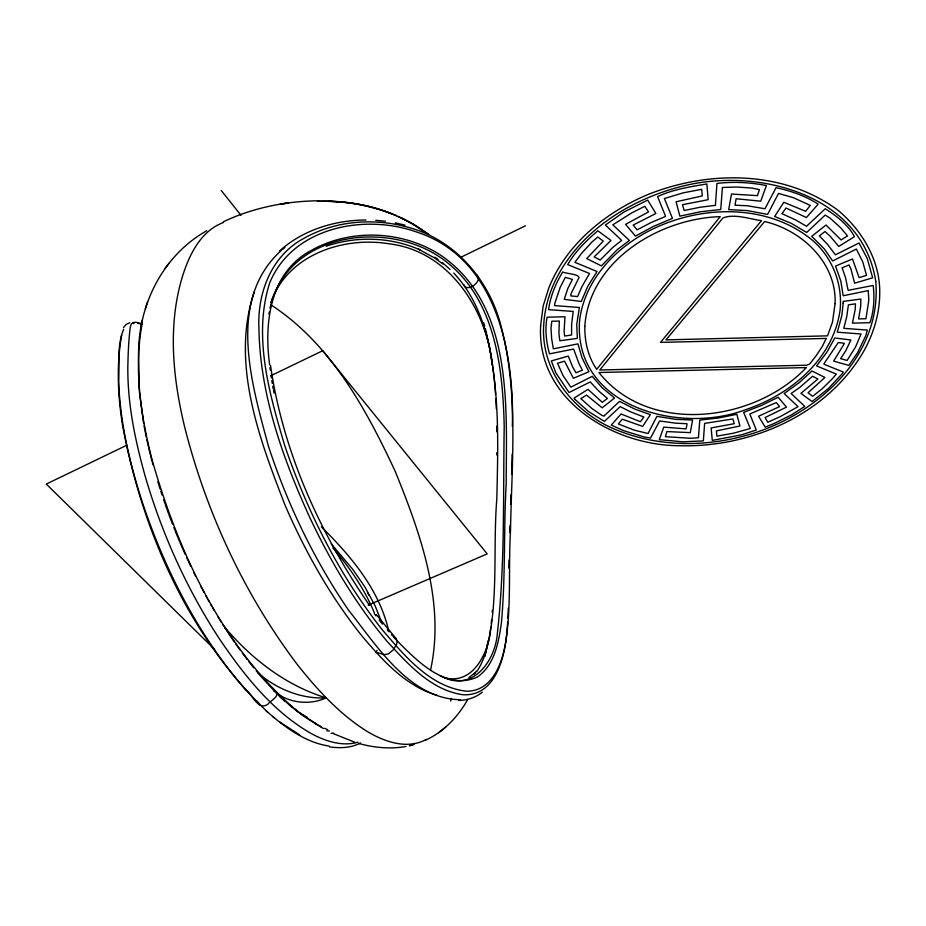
<?xml version="1.0" encoding="UTF-8"?>
<svg xmlns="http://www.w3.org/2000/svg" width="926" height="926" viewBox="0 0 926 926"><rect width="100%" height="100%" fill="white"/><g stroke="black" fill="none" stroke-linecap="round" stroke-linejoin="round"><path stroke-width="1.39" d="M496.799 455.002L496.822 452.687M512.147 454.087L511.661 474.436M508.849 568.032L509.022 560.068M138.611 358.837L139.247 389.985M138.634 358.235C136.979 307.582 161.703 255.946 206.753 230.759M508.281 608.243L507.923 618.244M509.763 532.624L509.983 525.551M510.689 504.01L511.013 494.6M492.215 612.294L492.331 610.361M507.691 622.145L507.02 630.375M491.613 619.841L491.243 623.487M506.892 631.625C504.786 657.032 495.676 696.398 463.104 694.743C431.088 690.321 407.683 663.757 386.987 641.243C355.711 604.018 330.767 561.827 309.99 517.958C282.731 458.289 259.951 394.464 258.933 328.163C257.173 292.836 271.712 255.101 304.434 238.063C336.439 220.156 375.852 217.552 410.716 228.028C456.101 240.922 489.819 281.087 501.059 326.172C518.687 392.89 511.708 462.653 510.504 530.748C508.351 567.152 511.314 603.891 506.047 640.074C502.934 661.835 492.852 691.421 466.415 691.213C430.058 686.942 404.65 655.851 382.207 629.726C339.055 574.872 307.282 511.58 284.768 445.684C269.431 394.059 252.624 336.231 269.721 282.824C292.72 226.963 364.751 213.408 416.862 232.09C496.892 258.354 514.474 352.841 512.333 426.388M490.815 627.099C488.708 642.575 485.571 658.617 476.647 671.767M488.014 640.896L485.687 653.258M268.922 314.111L269.246 312.097M141.192 326.16L142.384 319.991M450.73 701.132L451.263 698.389M269.987 308.173L270.415 306.251M484.923 656.407L485.455 654.335M140.544 329.725L141.146 328.128M430.555 669.996C445.406 602.386 420.358 533.376 395.194 471.311C366.001 408.713 330.397 343.523 271.017 304.909M270.809 304.862C289.745 230.944 390.61 219.358 444.607 260.507C495.456 298.704 502.818 367.61 504.207 426.469C503.073 495.294 505.087 564.663 497.378 633.118C495.514 660.643 472.804 692.22 442.64 676.871M121.63 335.27C116.398 364.937 117.834 395.599 122.545 425.265C142.361 531.397 188.58 636.671 267.533 712.001M147.581 301.691L145.347 308.705M270.774 302.258L271.144 301.263M271.92 299.295L272.325 298.322M254.372 291.655C230.308 362.541 259.361 439.098 285.15 505.365C305.279 551.954 330.432 596.645 362.228 636.312C382.716 660.435 405.715 686.178 437.118 695.333M273.147 296.424C292.547 253.076 344.981 236.639 388.943 243.769C448.832 250.853 486.335 308.937 492.377 365.133C499.311 409.35 497.829 454.319 496.811 498.894C493.315 542.543 497.459 586.899 490.583 630.317C488.071 653.362 472.816 685.587 444.029 677.601M467.433 700.056C457.618 717.152 443.288 732.292 425.092 740.372M377.056 650.388L375.91 652.159L383.966 654.624L388.179 654.011L393.446 649.693L396.513 644.461L397.138 641.649L396.201 638.732L376.141 614.389M142.014 324.378C133.68 369.567 140.96 416.758 152.385 460.882C179.146 554.315 222.923 648.235 298.404 712.094M169.122 263.181L164.759 268.76M123.447 327.584L126.225 324.308L129.825 322.804M476.265 671.223L473.336 674.51L475.374 672.554L468.845 677.566M281.504 250.251C226.06 300.001 251.849 384.522 268.32 445.765C287.234 503.848 313.972 559.489 348.407 609.991C376.674 645.41 409.581 699.234 460.662 699.72M279.513 250.981C302.941 229.926 334.818 220.099 365.978 220.006M282.627 249.349L284.861 247.531M438.588 732.721L445.834 726.991M482.296 692.162C475.79 697.648 467.202 700.172 458.798 700.507M360.55 742.953C351.174 748.081 339.969 748.301 329.621 746.912M461.808 256.815L525.436 225.805M126.769 445.244L46.3 484.066L214.612 649.427M271.168 375.586L322.711 350.722L487.192 553.898L368.178 605.141M223.328 221.812C253.168 207.621 286.319 201.058 319.262 200.78M123.69 329.309C116.803 344.935 119.616 364.196 118.678 381.28C120.056 423.529 130.138 465.049 143.264 505.064C166.043 572.025 199.055 636.336 245.691 689.893C252.219 693.991 258.088 711.365 267.857 704.2C271.04 700.507 281.828 694.535 274.571 691.444M426.342 739.365C407.498 749.771 385.147 742.015 367.946 731.922C339.981 714.64 317.514 690.055 297.269 664.474C244.105 594.064 206.232 512.367 184.633 426.921C172.722 377.588 167.467 324.771 182.735 275.554C189.494 254.326 200.919 230.991 223.097 222.634M224.567 627.018C251.455 658.872 285.96 685.599 326.195 697.891C310.106 705.184 290.347 703.401 276.203 692.717M326.241 246.212C356.579 235.841 390.83 236.906 420.196 249.951L418.459 249.187L434.688 258.007L442.964 264.014M412.475 744.874L409.361 745.754L414.026 744.458M358.13 742.143C342.585 746.75 326.079 741.379 312.27 734.133C273.02 712.082 244.395 675.667 219.52 638.998C186.577 588.67 161.668 533.191 144.965 475.455C135.15 440.29 127.556 404.025 127.823 367.367C128.054 355.897 128.448 344.414 129.617 333.001C130.462 323.382 130.879 319.806 142.558 324.077M406.016 746.46C390.436 749.261 374.359 747.768 359.172 743.555M280.034 204.171L288.194 203.049L283.773 203.627M317.884 201.347C344.704 200.329 371.835 205.005 396.502 215.689M326.195 697.891C301.251 699.165 276.747 689.071 258.018 672.947M317.456 201.37C356.475 199.796 396.444 210.41 427.835 234.081M331.091 733.276L333.638 733.334M328.545 201.417C350.317 201.903 372.032 206.07 392.3 214.114M375.725 220.295L385.505 221.233M329.413 731.008L326.785 730.695M329.1 746.067C307.606 742.907 288.981 730.012 272.638 716.435M137.592 323.359L141.539 323.938M395.275 222.842L404.975 225.157M391.385 634.692L395.807 638.327M442.327 677.184L443.01 677.357M354.947 742.328L332.665 733.357M476.358 274.628C484.321 280.323 466.878 293.449 463.903 284.768M324.598 728.299L327.688 729.642M440.024 675.748L441.343 676.327M398.215 216.441L414.385 224.833L428.645 234.498M132.742 322.665L133.957 323.695M321.461 726.806C295.73 713.541 274.733 692.764 256.236 670.829M401.942 218.166L411.109 222.923L427.893 233.931M299.874 734.989L279.629 721.979M315.963 723.646L300.765 713.911M314.412 723.171L323.51 728.565M307.49 717.557L302.293 714.328M299.121 712.21L301.239 713.657M434.85 257.185L438.044 259.361M294.862 709.177L298.068 711.492M274.212 691.166L273.517 690.599M289.468 705.01L291.632 706.735M442.165 262.486L450.036 269.35M260.275 705.184L257.231 701.26M265.554 710.3L274.709 718.217M285.104 701.422L279.316 696.317M321.391 526.848C350.873 556.028 379.544 589.827 388.781 631.312M393.793 637.412C414.651 658.328 444.376 691.467 477.11 677.184C494.681 665.262 498.605 642.447 501.406 622.828C505.642 576.516 503.582 529.834 506.209 483.418C506.348 405.553 513.444 303.797 439.653 254.534C401.93 230.562 350.885 228.398 311.703 250.182C269.883 271.862 263.875 323.174 269.674 364.913M331.265 543.909L352.702 569.282L364.832 586.899L375.088 605.708L381.72 622.376M453.752 273.089C481.89 302.883 491.243 344.9 494.797 384.487M387.346 630.016L388.966 631.902M332.839 547.903C349.588 567.441 364.497 588.913 374.324 612.827M574.652 399.129L588.45 411.468L604.389 421.411L620.223 406.63L630.27 411.688L643.871 417.036L640.387 421.724L621.033 413.968L611.287 425.127L623.568 430.636L644.114 436.968L650.538 438.079L659.578 420.971L676.119 423.217L686.895 423.691L686.942 424.826L686.039 428.9L663.745 427.118L659.3 439.665L682.659 441.806L703.355 440.892L704.628 423.39L732.883 418.957L734.26 423.691L711.133 427.939L712.279 440.417L741.772 434.769L756.276 430.034L749.817 414.003L776.324 402.567L779.599 406.583L758.568 416.237L765.212 427.152L773.638 423.726L791.244 415.033L804.763 406.433L791.117 393.504L799.914 387.3L812.6 376.234L817.901 378.989L800.921 393.376L812.102 401.548L828.11 388.781L842.116 373.873L843.273 372.044L824.95 364.636L823.862 364.092L824.36 363.189L838.273 342.539L844.199 343.257L844.061 344.032L833.62 361.117L848.841 365.411L857.615 352.609L865.636 336.034L867.361 330.096L843.771 328.336L846.746 316.704L848.39 304.874L855.427 303.832L855.242 309.249L852.464 323.128L869.942 322.699C874.005 310.858 874.607 297.802 873.206 285.428L848.228 290.336L847.892 289.363L845.623 277.916L842.116 267.811L849.015 264.952L850.959 269.049L854.629 283.206L872.662 277.812L867.199 258.4L859.062 242.982L835.414 254.812L827.717 244.58L819.36 235.899L824.973 231.546L829.951 235.968L838.748 246.432L854.455 236.674C848.309 224.879 836.317 215.816 825.263 208.755L806.534 226.28L795.492 219.856L781.914 213.674L786.058 208.014L806.396 217.564L818.167 204.16C805.527 195.895 790.769 190.86 776.069 187.665L764.969 208.767L747.201 205.746L735.001 205.213L736.124 198.743L760.732 201.185L766.381 185.547C750.187 182.364 733.334 181.438 716.944 183.464L715.416 205.352L700.125 207.239L684.164 210.503L682.497 204.692L708.182 199.68L706.874 183.973C690.148 186.716 673.075 189.425 657.576 196.59L665.597 216.383L650.897 222.634L637.088 229.845L633.187 225.053L655.874 213.524L647.702 200.085L623.916 212.031L605.384 225.018L621.659 240.39L612.769 247.474L600.164 260.032L594.133 256.896L610.998 240.459L597.837 230.782C586.436 240.586 575.208 251.478 567.707 264.593L589.526 273.494L582.049 286.412L577.581 296.598L570.74 295.903L571.18 293.38L578.333 278.969C582.419 274.142 565.566 273.795 562.707 271.943C555.808 283.368 550.31 296.308 548.597 309.631L573.194 311.449L571.631 324.007L571.585 335.015L564.629 336.045L564.108 331.172L564.976 316.761L547.081 317.201C544.789 329.262 546.224 342.076 549.488 353.848L573.657 349.079L578.981 363.594L582.338 370.168L575.995 372.808L572.696 367.09L568.286 356.105L551.329 360.92L555.982 373.074L569.05 392.52L590.279 381.917L598.682 390.946L607.421 398.469L602.305 402.324L587.998 389.36L574.201 397.983L574.641 399.118M253.77 667.82L248.851 661.662M382.484 624.124L379.22 620.038M221.233 190.478L241.015 215.318M374.324 613.707L375.956 615.836M247.219 659.567L242.334 653.096M235.875 644.16L239.903 649.797M369.543 605.419C320.13 533.932 283.02 452.073 270.554 365.631M234.278 641.857L224.775 627.631M220.122 620.258L221.407 622.318M222.703 624.367L223.999 626.427M218.05 616.89L219.427 619.135M212.61 607.734L213.964 610.049M210.607 604.25L211.938 606.576M367.807 593.138L369.057 595.337M207.945 599.562L209.276 601.912M205.977 596.008L207.297 598.37M202.296 589.191L204.033 592.432M200.572 585.938L201.718 588.103M193.87 572.743L195.513 576.065M188.453 561.434L190.629 566.052M186.844 557.961L187.909 560.288M185.246 554.489L180.119 542.821M178.139 538.133L179.621 541.652M175.257 531.107L177.653 536.964M173.856 527.577L174.782 529.927M172.468 524.058L168.833 514.462M167.05 509.566L168.382 513.236M165.314 504.682L166.611 508.351M163.636 499.808L164.897 503.466M160.823 491.324L162.004 494.959M158.913 485.305L160.059 488.916M157.814 481.717L158.543 484.113M483.638 322.607L484.68 326.172M152.373 462.606L152.964 464.817M485.351 328.556L489.287 345.664M150.625 455.8L152.014 461.252M148.669 447.767L150.267 454.446M146.887 439.873L148.345 446.425M145.023 430.856L146.343 437.28M273.517 390.332L274.061 393.145M144.086 425.856L144.792 429.606M272.753 386.142L273.239 388.92M489.53 346.903L492.227 364.589M143.623 423.344L139.351 391.281M271.816 380.621L272.256 383.364M270.982 375.25L271.364 377.877M269.964 367.472L270.276 370.041M494.935 385.899L495.584 394.453M495.85 398.747L496.348 408.817M496.822 426.099L496.88 431.863M540.634 325.744C536.374 400.067 613.579 445.73 679.834 445.73C751.692 447.64 828.365 414.049 864.525 349.843C873.669 333.013 879.341 314.18 879.7 294.954C880.857 262.023 862.974 231.338 838.366 210.549C784.033 170.06 709.027 170.118 647.98 194.518C605.407 212.378 566.156 244.36 548.771 288.079L543.157 306.043L540.634 325.744M875.753 281.307C882.466 359.334 811.489 419.281 741.506 436.644C701.352 447.015 657.796 446.135 618.985 430.903C575.833 414.883 540.309 372.298 543.724 324.725C544.72 308.37 549.222 292.257 556.781 277.742C581.435 229.891 630.919 199.275 681.953 186.311C756.577 167.12 862.106 193.615 875.753 281.307M584.815 326.415C584.595 341.416 588.022 356.892 596.714 369.3L720.22 216.661C659.451 218.455 589.156 260.704 584.815 326.415M843.192 303.184L841.861 315.43L837.278 332.179L861.053 333.997L855.566 346.961L847.058 360.48L840.623 358.628L845.762 350.769L850.89 339.981L834.754 337.99L826.941 352.169L816.57 365.909L836.328 374.104L832.127 379L822.207 388.746L812.692 396.282L808.039 392.786L824.916 377.472L811.998 370.99L799.346 382.542L784.137 393.538L798.027 406.641L780.236 416.619L767.793 422.268L765.038 417.568L786.475 407.116L778.176 397.242L761.45 405.495L743.647 412.371L750.268 428.518L733.357 433.218L716.898 436.146L716.423 430.891L739.943 425.995L736.865 414.292L718.009 418.089L699.778 420.057L698.459 437.79L690.611 438.276L665.366 436.702L666.905 431.562L690.287 432.65L692.579 420.01L675.818 419.351L656.916 416.341L648.026 433.518L634.252 430.15L618.371 423.992L622.26 419.189L642.725 426.388L650.365 414.651L634.599 409.003L620.154 401.641L619.471 401.433L603.879 416.156L601.946 415.38L591.98 408.574L580.845 398.62L586.505 395.066L602.178 407.822L614.54 398.018L601.912 387.566L592.27 376.35L570.867 387.149L563.043 375.62L557.521 363.235L564.536 361.163L573.368 378.259L588.936 371.743L582.06 357.853L577.94 343.87L553.343 348.836L551.653 338.696L550.993 328.059L551.803 321.229L559.316 321.056L558.922 333.476L559.825 340.745L577.349 338.395L576.713 324.505L579.387 307.501L554.535 305.592L554.894 303.126L560.253 287.164L565.323 277.372L572.43 279.397L567.87 288.38L564.235 299.353L581.285 301.459L587.79 286.273L597.05 271.515L574.896 262.313L581.632 253.273L591.76 242.172L597.802 236.987L603.266 241.107L586.748 258.574L601.391 265.912L617.376 249.545L629.391 240.447L612.827 224.821L631.775 212.876L644.809 206.278L648.524 211.904L625.582 224.358L635.467 236.118L653.224 226.488L672.461 218.397L664.393 198.534L683.249 192.828L701.7 189.344L702.267 195.93L676.073 201.787L679.881 216.152L700.484 211.753L720.741 209.484L722.419 187.457L736.564 187.017L752.225 188.105L759.424 189.622L757.468 195.641L731.494 194.032L728.681 209.612L747.12 210.572L767.608 214.392L778.523 193.407L793.547 197.747L810.319 205.468L805.585 211.278L783.847 202.285L774.634 216.487L791.29 223.351L806.071 232.102L806.824 232.357L825.182 215.087L830.02 218.096L840.6 227.703L847.522 235.899L841.074 239.95L826.015 225.018L811.732 236.35L824.325 248.944L832.659 260.982L856.365 249.048L862.766 261.919L866.528 275.404L859.096 277.603L852.487 258.967L835.53 266.075L840.82 281.076L843.204 295.753L868.287 290.59L868.796 300.475L865.937 318.729L858.576 318.903L860.659 306.494L860.867 299.04L843.111 301.425L843.192 303.184M835.09 303.612L832.474 322.155L827.531 335.849L665.979 339.877L764.621 221.534C802.113 230.25 836.757 262.996 835.09 303.612M579.56 320.766C573.46 407.301 680.425 434.722 745.916 409.558C790.758 394.58 833.284 359.022 840.102 309.978C842.834 282.986 831.548 255.437 810.285 238.526C769.089 206.012 710.161 205.283 662.993 224.497C622.515 240.783 585 275.543 579.56 320.766M826.258 338.43L822.3 346.44L816.038 355.873L809.891 363.791L807.055 365.203L599.805 369.983L722.951 217.911C734.468 213.501 749.365 218.93 761.496 220.689L660.493 342.377L826.258 338.43M806.326 367.576C754.435 422.21 649.091 435.81 598.925 372.507L806.326 367.576"/></g></svg>
